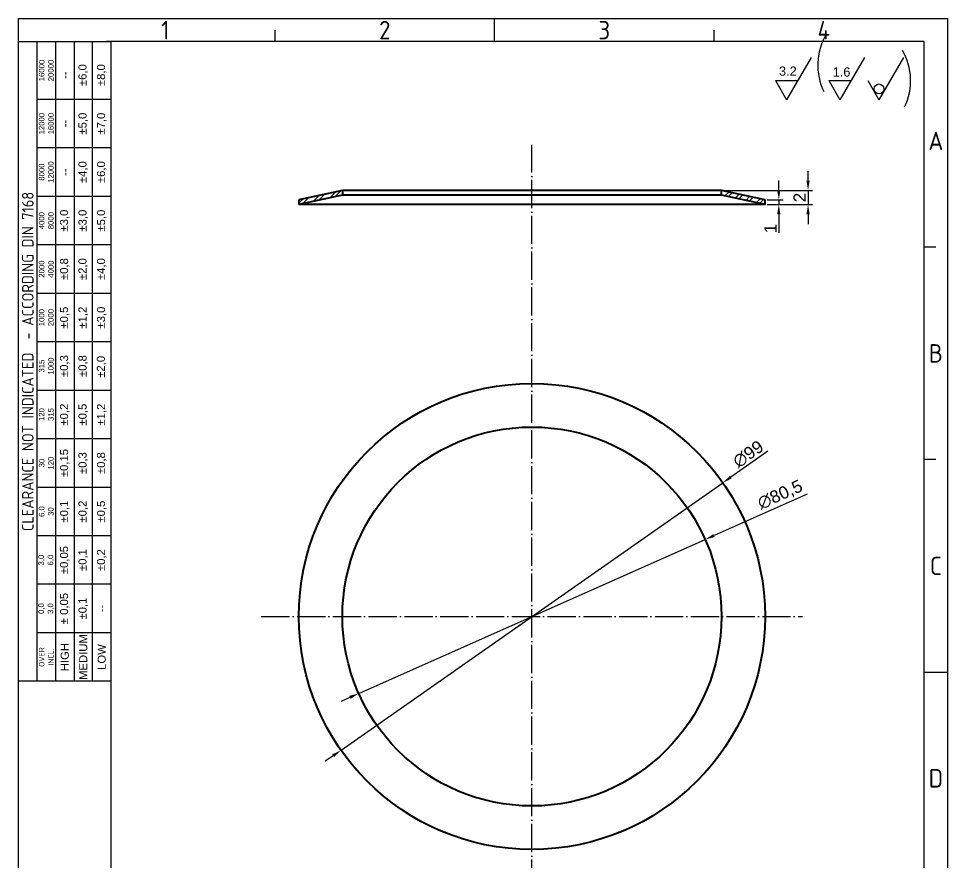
# Model space of a CAD drawing. Header units: millimetres. Extents: x 4337 to 4534, y 1258 to 1534.
# Drawn here: x 4336.6 to 4533.9, y 1354.6 to 1533.8 of the extents above; entities that cross this region are included whole.
import ezdxf
from ezdxf.enums import TextEntityAlignment as Align

# ---------------------------------------------------------------- set-up
doc = ezdxf.new("R2010")
doc.units = ezdxf.units.MM
doc.linetypes.add('ACAD_ISO04W100', pattern=[30, 24, -3, 0, -3])
for name, color, linetype, lineweight in [('AM_0', 7, 'Continuous', 40), ('AM_4', 1, 'ACAD_ISO04W100', 25), ('AM_5', 5, 'Continuous', 25)]:
    doc.layers.add(name, color=color, linetype=linetype, lineweight=lineweight)
doc.styles.add('ACISOTS', font='isocp.shx', dxfattribs={"height": 1})
doc.styles.get("Standard").update_dxf_attribs({"font": 'arial.ttf'})
doc.dimstyles.new('ISO-25', dxfattribs={"dimscale": 0.75, "dimtxt": 3.5, "dimasz": 2.75, "dimexe": 1.25, "dimexo": 0.625, "dimtad": 1, "dimtxsty": 'Standard', "dimcen": 2.5, "dimadec": 0, "dimazin": 0, "dimtfac": 1, "dimtmove": 0, "dimatfit": 3, "dimfxl": 1, "dimarcsym": 0})

# ---------------------------------------------------------------- blocks, each defined once
blk = doc.blocks.new('*D98')
at = {"layer": 'AM_5', "color": 0, "lineweight": -2, "ltscale": 0.25, "transparency": 16777216}
for p, q in [((4495.73, 1441.93), (4487.86, 1436.41)), ((4405.1, 1378.4), (4486.17, 1435.23)), ((4403.41, 1377.22), (4401.72, 1376.04))]:
    blk.add_line(p, q, dxfattribs=at)
at = {"layer": 'AM_5', "color": 0, "ltscale": 0.25, "transparency": 16777216}
for points in [[(4487.66, 1436.69), (4488.05, 1436.13), (4486.17, 1435.23)], [(4403.21, 1377.5), (4403.61, 1376.94), (4405.1, 1378.4)]]:
    blk.add_solid(points, dxfattribs=at)
at = {"layer": 'Defpoints', "color": 0, "ltscale": 0.25, "transparency": 16777216}
for p in [(4486.17, 1435.23), (4405.1, 1378.4)]:
    blk.add_point(p, dxfattribs=at)
at = {"layer": 'AM_5', "color": 0, "ltscale": 0.25, "transparency": 16777216, "insert": (4491.56, 1441.31), "char_height": 2.625, "attachment_point": 5, "rotation": 35.0275}
blk.add_mtext('∅99', dxfattribs=at)
blk = doc.blocks.new('*D99')
at = {"layer": 'AM_5', "color": 0, "lineweight": -2, "ltscale": 0.25, "transparency": 16777216}
for p, q in [((4504.09, 1432.81), (4484.29, 1424.01)), ((4408.86, 1390.46), (4482.41, 1423.17)), ((4406.97, 1389.62), (4405.09, 1388.78))]:
    blk.add_line(p, q, dxfattribs=at)
at = {"layer": 'AM_5', "color": 0, "ltscale": 0.25, "transparency": 16777216}
for points in [[(4484.15, 1424.32), (4484.43, 1423.69), (4482.41, 1423.17)], [(4406.83, 1389.94), (4407.11, 1389.31), (4408.86, 1390.46)]]:
    blk.add_solid(points, dxfattribs=at)
at = {"layer": 'Defpoints', "color": 0, "ltscale": 0.25, "transparency": 16777216}
for p in [(4482.41, 1423.17), (4408.86, 1390.46)]:
    blk.add_point(p, dxfattribs=at)
at = {"layer": 'AM_5', "color": 0, "ltscale": 0.25, "transparency": 16777216, "insert": (4498.38, 1432.56), "char_height": 2.625, "attachment_point": 5, "rotation": 23.9747}
blk.add_mtext('∅80,5', dxfattribs=at)
blk = doc.blocks.new('*D100')
at = {"layer": 'AM_5', "color": 0, "lineweight": -2, "ltscale": 0.25, "transparency": 16777216}
for p, q in [((4504.26, 1499.38), (4504.26, 1501.44)), ((4486.35, 1497.32), (4505.2, 1497.32)), ((4504.26, 1497.32), (4504.26, 1494.32)), ((4495.6, 1494.32), (4505.2, 1494.32)), ((4504.26, 1492.25), (4504.26, 1490.19))]:
    blk.add_line(p, q, dxfattribs=at)
at = {"layer": 'AM_5', "color": 0, "ltscale": 0.25, "transparency": 16777216}
for points in [[(4503.92, 1499.38), (4504.6, 1499.38), (4504.26, 1497.32)], [(4503.92, 1492.25), (4504.6, 1492.25), (4504.26, 1494.32)]]:
    blk.add_solid(points, dxfattribs=at)
at = {"layer": 'Defpoints', "color": 0, "ltscale": 0.25, "transparency": 16777216}
for p in [(4485.88, 1497.32), (4495.13, 1494.32), (4504.26, 1494.32)]:
    blk.add_point(p, dxfattribs=at)
at = {"layer": 'AM_5', "color": 0, "ltscale": 0.25, "transparency": 16777216, "insert": (4502.47, 1495.82), "char_height": 2.62, "attachment_point": 5, "rotation": 90}
blk.add_mtext('2', dxfattribs=at)
blk = doc.blocks.new('*D101')
at = {"layer": 'AM_5', "color": 0, "lineweight": -2, "ltscale": 0.25, "transparency": 16777216}
for p, q in [((4498.05, 1497.38), (4498.05, 1499.44)), ((4495.6, 1495.32), (4498.99, 1495.32)), ((4498.05, 1495.32), (4498.05, 1494.32)), ((4495.6, 1494.32), (4498.99, 1494.32)), ((4498.05, 1492.25), (4498.05, 1488.29))]:
    blk.add_line(p, q, dxfattribs=at)
at = {"layer": 'AM_5', "color": 0, "ltscale": 0.25, "transparency": 16777216}
for points in [[(4497.7, 1497.38), (4498.39, 1497.38), (4498.05, 1495.32)], [(4497.7, 1492.25), (4498.39, 1492.25), (4498.05, 1494.32)]]:
    blk.add_solid(points, dxfattribs=at)
at = {"layer": 'Defpoints', "color": 0, "ltscale": 0.25, "transparency": 16777216}
for p in [(4495.13, 1495.32), (4495.13, 1494.32), (4498.05, 1494.32)]:
    blk.add_point(p, dxfattribs=at)
at = {"layer": 'AM_5', "color": 0, "ltscale": 0.25, "transparency": 16777216, "insert": (4496.26, 1489.24), "char_height": 2.62, "attachment_point": 5, "rotation": 90}
blk.add_mtext('1', dxfattribs=at)

msp = doc.modelspace()

# ---------------------------------------------------------------- hatches: boundary and pattern name
at = {"layer": 'AM_5', "ltscale": 0.25}
h = msp.add_hatch(dxfattribs=at)
h.set_pattern_fill('ANSI32', color=256, scale=0.2)
h.paths.add_polyline_path([(4485.883, 1497.317), (4485.883, 1496.317), (4495.133, 1494.317), (4495.133, 1495.317)])
h.paths.add_polyline_path([(4405.383, 1496.317), (4405.383, 1497.317), (4396.133, 1495.317), (4396.133, 1494.317)])

# ---------------------------------------------------------------- linework, layer by layer
at = {"color": 135, "lineweight": 25}
for p, q in [((4336.627, 1258.121), (4336.627, 1533.846)), ((4336.627, 1533.846), (4533.853, 1533.846)), ((4437.693, 1528.94), (4437.693, 1533.846)), ((4533.853, 1533.846), (4533.853, 1258.121)), ((4391.085, 1528.94), (4391.085, 1531.393)), ((4484.301, 1528.94), (4484.301, 1531.393)), ((4340.552, 1393.04), (4340.552, 1528.94)), ((4344.476, 1528.94), (4344.476, 1393.04)), ((4348.401, 1528.94), (4348.401, 1393.04)), ((4352.326, 1393.04), (4352.326, 1528.94)), ((4356.251, 1516.674), (4340.552, 1516.674)), ((4356.251, 1506.372), (4340.552, 1506.372)), ((4356.251, 1496.069), (4340.552, 1496.069)), ((4356.251, 1485.766), (4340.552, 1485.766)), ((4531.4, 1485.275), (4528.947, 1485.275)), ((4356.251, 1475.463), (4340.552, 1475.463)), ((4356.251, 1465.16), (4340.552, 1465.16)), ((4356.251, 1454.857), (4340.552, 1454.857)), ((4356.251, 1444.554), (4340.552, 1444.554)), ((4531.4, 1440.139), (4528.947, 1440.139)), ((4356.251, 1434.251), (4340.552, 1434.251)), ((4356.251, 1423.948), (4340.552, 1423.948)), ((4356.251, 1413.646), (4340.552, 1413.646)), ((4356.251, 1403.343), (4340.552, 1403.343)), ((4528.947, 1395.002), (4533.853, 1395.002))]:
    msp.add_line(p, q, dxfattribs=at)
for p, q in [((4528.947, 1528.94), (4355.27, 1528.94)), ((4356.251, 1528.94), (4356.251, 1263.027)), ((4528.947, 1263.027), (4528.947, 1528.94))]:
    msp.add_line(p, q)
msp.add_lwpolyline([(4356.251, 1528.94), (4356.251, 1393.04), (4336.627, 1393.04), (4336.627, 1528.94)], close=True, dxfattribs=at)
at = {"layer": 'AM_0'}
for p, q in [((4405.383, 1497.317), (4396.133, 1495.317)), ((4485.883, 1497.317), (4405.383, 1497.317)), ((4405.383, 1497.317), (4405.383, 1496.317)), ((4495.133, 1495.317), (4485.883, 1497.317)), ((4485.883, 1496.317), (4485.883, 1497.317)), ((4405.383, 1496.317), (4396.133, 1494.317)), ((4396.133, 1495.317), (4396.133, 1494.317)), ((4485.883, 1496.317), (4405.383, 1496.317)), ((4495.133, 1494.317), (4485.883, 1496.317)), ((4495.133, 1494.317), (4495.133, 1495.317)), ((4495.133, 1494.317), (4396.133, 1494.317))]:
    msp.add_line(p, q, dxfattribs=at)
for radius in [49.5, 40.25]:
    msp.add_circle((4445.633, 1406.815), radius, dxfattribs=at)
at = {"layer": 'AM_4', "ltscale": 0.25}
for p, q in [((4445.633, 1341.565), (4445.633, 1507.039)), ((4388.162, 1406.815), (4503.103, 1406.815))]:
    msp.add_line(p, q, dxfattribs=at)
at = {"layer": 'AM_5'}
for p, q in [((4504.932, 1525.608), (4499.715, 1516.572)), ((4516.23, 1525.608), (4511.013, 1516.572)), ((4524.538, 1525.608), (4519.321, 1516.572)), ((4497.343, 1520.679), (4502.086, 1520.679)), ((4497.343, 1520.679), (4499.715, 1516.572)), ((4508.642, 1520.679), (4513.385, 1520.679)), ((4508.642, 1520.679), (4511.013, 1516.572)), ((4516.95, 1520.679), (4519.321, 1516.572))]:
    msp.add_line(p, q, dxfattribs=at)
msp.add_circle((4519.33, 1518.899), 1.052, dxfattribs=at)
for centre, start, end in [((4519.087, 1523.941), 149.81687, 205.95777), ((4513.275, 1520.67), 334.04223, 30.18313)]:
    msp.add_arc(centre, 12.771, start, end, dxfattribs=at)

# ---------------------------------------------------------------- texts
at = {"color": 135, "lineweight": 25, "style": 'ACISOTS'}
for s, p in [('1', (4367.781, 1531.393)), ('2', (4414.389, 1531.393)), ('3', (4460.997, 1531.393)), ('4', (4507.606, 1531.393)), ('A', (4531.4, 1507.843)), ('B', (4531.4, 1462.707)), ('C', (4531.4, 1417.571)), ('D', (4531.4, 1372.434))]:
    msp.add_text(s, height=3.925, dxfattribs=at).set_placement(p, align=Align.MIDDLE)
at = {"color": 135, "lineweight": 25, "attachment_point": 5, "rotation": 90}
for s, insert, char_height, width in [('16000\\P20000', (4342.514, 1522.807), 1.1775, 12.26534), ('±6,0', (4350.364, 1521.826), 1.7171, 10.30289), ('±8,0', (4354.289, 1521.826), 1.7171, 10.30289), ('--', (4346.439, 1521.826), 1.7171, 10.30289), ('12000\\P16000', (4342.514, 1511.523), 1.1775, 10.30289), ('±5,0', (4350.364, 1511.523), 1.7171, 10.30289), ('±7,0', (4354.289, 1511.523), 1.7171, 10.30289), ('--', (4346.439, 1511.523), 1.7171, 10.30289), ('8000\\P12000', (4342.514, 1501.22), 1.1775, 10.30289), ('±4,0', (4350.364, 1501.22), 1.7171, 10.30289), ('±6,0', (4354.289, 1501.22), 1.7171, 10.30289), ('--', (4346.439, 1501.22), 1.7171, 10.30289), ('{\\Fisocp.shx|c0;CLEARANCE NOT INDICATED  - ACCORDING DIN 7168}', (4338.589, 1460.99), 2.45307, 135.90001), ('±3,0', (4346.439, 1490.917), 1.7171, 10.30289), ('±3,0', (4350.364, 1490.917), 1.7171, 10.30289), ('±5,0', (4354.289, 1490.917), 1.7171, 10.30289), ('4000\\P8000', (4342.514, 1490.917), 1.1775, 10.30289), ('2000\\P4000', (4342.514, 1480.614), 1.1775, 10.30289), ('±0,8', (4346.439, 1480.614), 1.7171, 10.30289), ('±2,0', (4350.364, 1480.614), 1.7171, 10.30289), ('±4,0', (4354.289, 1480.614), 1.7171, 10.30289), ('1000\\P2000', (4342.514, 1470.311), 1.1775, 10.30289), ('±0,5', (4346.439, 1470.311), 1.7171, 10.30289), ('±1,2', (4350.364, 1470.311), 1.7171, 10.30289), ('±3,0', (4354.289, 1470.311), 1.7171, 10.30289), ('315\\P1000', (4342.514, 1460.009), 1.1775, 10.30289), ('±0,3', (4346.439, 1460.009), 1.7171, 10.30289), ('±0,8', (4350.364, 1460.009), 1.7171, 10.30289), ('±2,0', (4354.256, 1459.854), 1.7171, 10.30289), ('±0,2', (4346.439, 1449.706), 1.7171, 10.30289), ('±0,5', (4350.364, 1449.706), 1.7171, 10.30289), ('±1,2', (4354.289, 1449.706), 1.7171, 10.30289), ('120\\P315', (4342.514, 1449.706), 1.1775, 10.30289), ('±0,15', (4346.439, 1439.403), 1.7171, 10.30289), ('30\\P120', (4342.514, 1439.403), 1.1775, 10.30289), ('±0,3', (4350.364, 1439.403), 1.7171, 10.30289), ('±0,8', (4354.289, 1439.403), 1.7171, 10.30289), ('6,0\\P30', (4342.514, 1429.1), 1.1775, 10.30289), ('±0,1', (4346.439, 1429.1), 1.7171, 10.30289), ('±0,2', (4350.364, 1429.1), 1.7171, 10.30289), ('±0,5', (4354.289, 1429.1), 1.7171, 10.30289), ('±0,05', (4346.439, 1418.797), 1.7171, 10.30289), ('±0,1', (4350.364, 1418.797), 1.7171, 10.30289), ('±0,2', (4354.289, 1418.797), 1.7171, 10.30289), ('3,0\\P6,0', (4342.514, 1418.797), 1.1775, 10.30289), ('± 0,05', (4346.439, 1408.494), 1.7171, 10.30289), ('\\pt4.79529;±0,1', (4350.364, 1408.494), 1.71715, 10.30289), ('0,0\\P3,0', (4342.514, 1408.494), 1.1775, 10.30289), ('--', (4354.289, 1408.494), 1.7171, 10.30289), ('MEDIUM', (4350.364, 1398.191), 1.7171, 10.30289), ('HIGH', (4346.439, 1398.191), 1.7171, 10.30289), ('LOW', (4354.289, 1398.191), 1.7171, 10.30289), ('{\\Fisocp.shx|c0;OVER\\PINCL.}', (4342.514, 1398.191), 1.17747, 10.30289)]:
    msp.add_mtext(s, dxfattribs=dict(at, insert=insert, char_height=char_height, width=width))
at = {"layer": 'AM_5', "char_height": 1.9519, "attachment_point": 1}
for s, insert in [('3.2', (4498.076, 1523.661)), ('1.6', (4509.476, 1523.473))]:
    msp.add_mtext_dynamic_manual_height_columns(s, width=18.23779, gutter_width=12.5, heights=[0], dxfattribs=dict(at, insert=insert))

# ---------------------------------------------------------------- dimensions: what is measured, and where the dimension line sits
at = {"layer": 'AM_5', "ltscale": 0.25}
dim = msp.add_linear_dim(base=(4504.26, 1494.317), p1=(4485.883, 1497.317), p2=(4495.133, 1494.317), angle=90, text='2', dimstyle='ISO-25', dxfattribs=at)
dim.commit()
dim.dimension.update_dxf_attribs({"geometry": '*D100', "text_midpoint": (4502.473, 1495.817)})
dim = msp.add_linear_dim(base=(4498.048, 1494.317), p1=(4495.133, 1495.317), p2=(4495.133, 1494.317), angle=90, dimstyle='ISO-25', dxfattribs=at)
dim.commit()
dim.dimension.update_dxf_attribs({"geometry": '*D101', "text_midpoint": (4496.261, 1489.24)})
dim = msp.add_diameter_dim_2p(p1=(4405.098, 1378.404), p2=(4486.167, 1435.227), dimstyle='ISO-25', dxfattribs=at)
dim.commit()
dim.dimension.update_dxf_attribs({"geometry": '*D98', "text_midpoint": (4491.559, 1441.305)})
dim = msp.add_diameter_dim_2p(p1=(4408.855, 1390.46), p2=(4482.41, 1423.17), dimstyle='ISO-25', dxfattribs=at)
dim.commit()
dim.dimension.update_dxf_attribs({"geometry": '*D99', "text_midpoint": (4499.233, 1430.651), "dimtype": 163})

doc.saveas('drawing.dxf')
